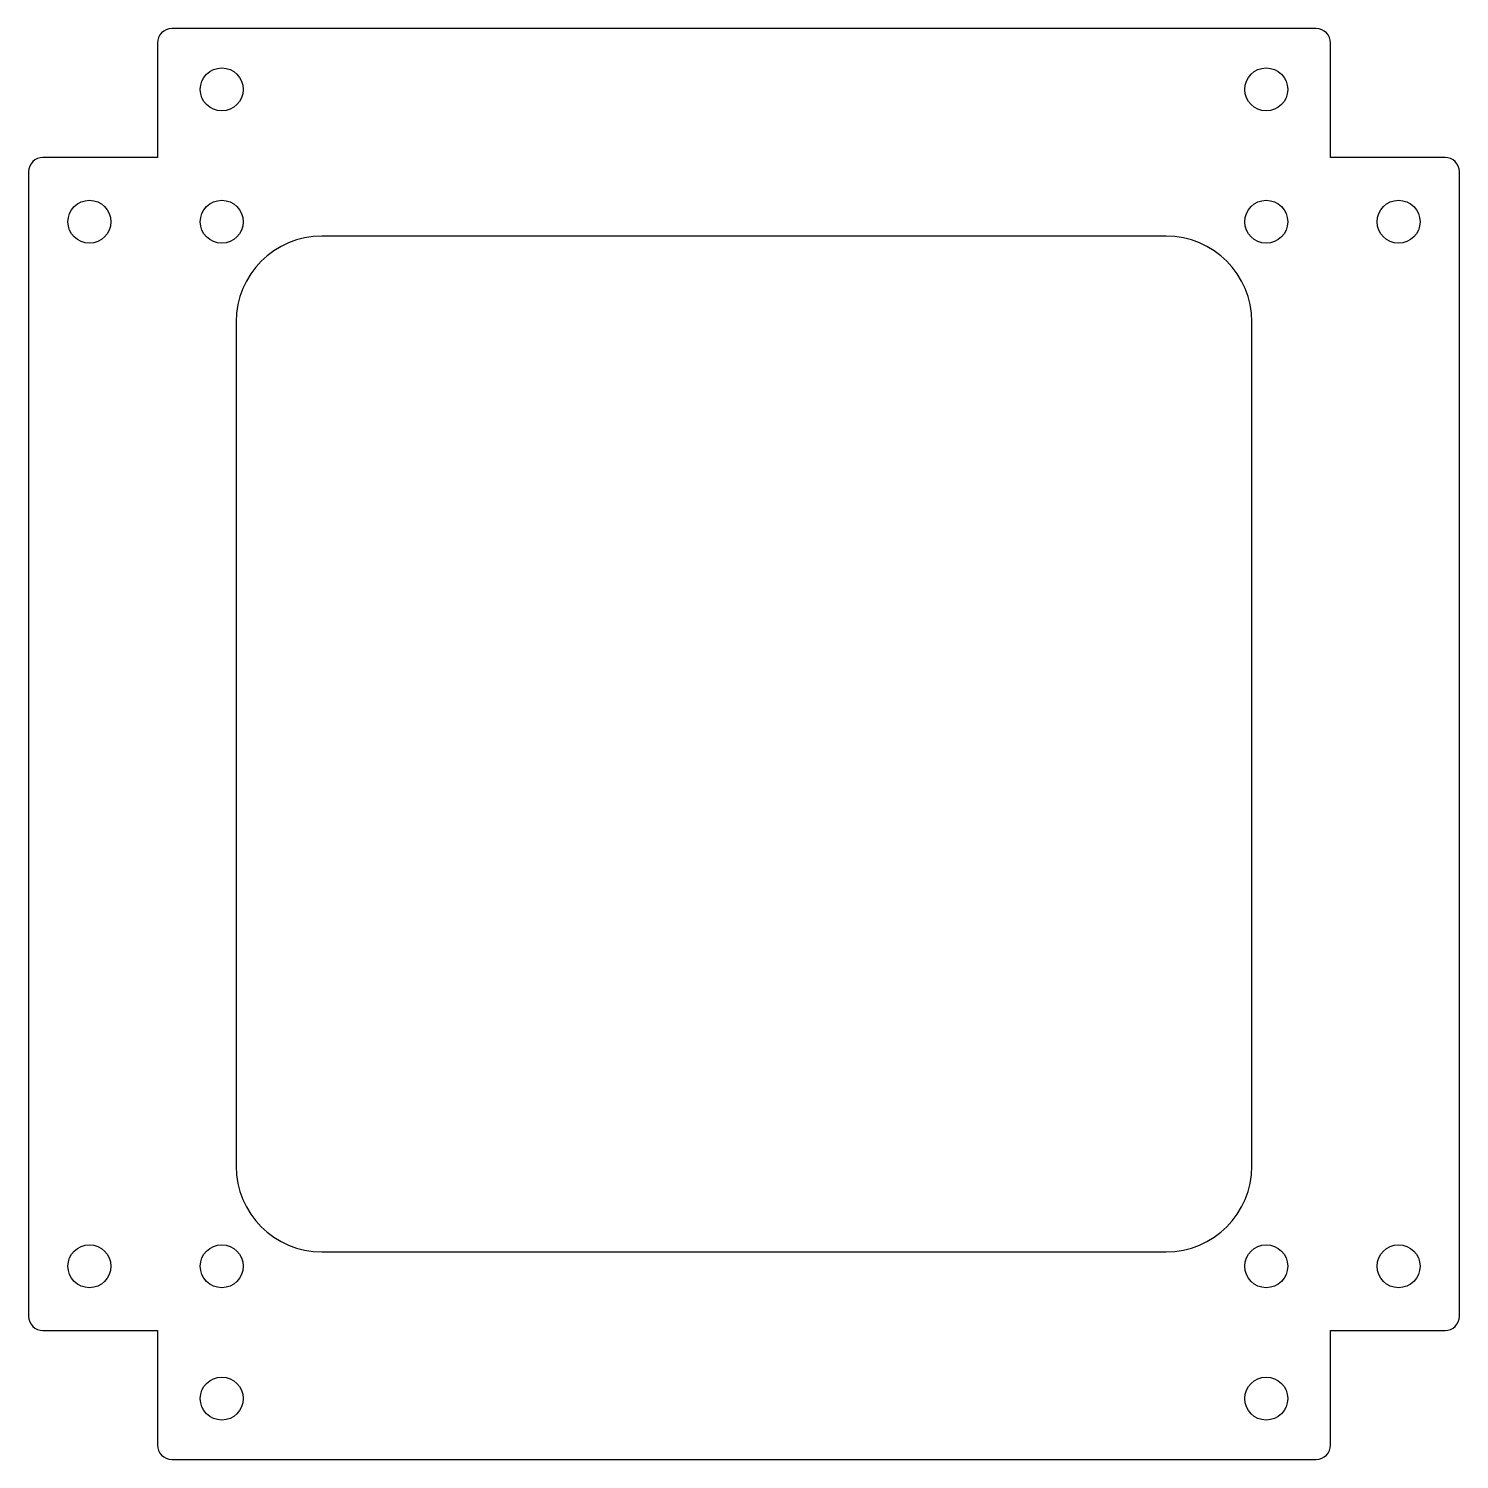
# Model space of a CAD drawing. Header units: millimetres. Extents: x -50 to 50, y -50 to 50.
import ezdxf

# ---------------------------------------------------------------- set-up
doc = ezdxf.new("R2010")
doc.units = ezdxf.units.MM

msp = doc.modelspace()

# ---------------------------------------------------------------- linework, layer by layer
at = {"color": 7, "linetype": 'Continuous', "lineweight": 25}
for p, q in [((40, 50), (-40, 50)), ((-41, 49), (-41, 41)), ((41, 41), (41, 49)), ((-41, 41), (-49, 41)), ((49, 41), (41, 41)), ((-50, 40), (-50, -40)), ((50, -40), (50, 40)), ((29.5, 35.5), (-29.5, 35.5)), ((-35.5, 29.5), (-35.5, -29.5)), ((35.5, -29.5), (35.5, 29.5)), ((-29.5, -35.5), (29.5, -35.5)), ((-49, -41), (-41, -41)), ((-41, -41), (-41, -49)), ((41, -41), (49, -41)), ((41, -49), (41, -41)), ((-40, -50), (40, -50))]:
    msp.add_line(p, q, dxfattribs=at)
for centre in [(-36.5, 45.75), (36.5, 45.75), (-36.5, 36.5), (36.5, 36.5), (-45.75, 36.5), (45.75, 36.5), (-45.75, -36.5), (-36.5, -36.5), (36.5, -36.5), (45.75, -36.5), (-36.5, -45.75), (36.5, -45.75)]:
    msp.add_circle(centre, 1.5, dxfattribs=at)
for centre, radius, start, end in [((-40, 49), 1, 90, 180), ((40, 49), 1, 0, 90), ((-49, 40), 1, 90, 180), ((49, 40), 1, 0, 90), ((-29.5, 29.5), 6, 90, 180), ((29.5, 29.5), 6, 0, 90), ((-29.5, -29.5), 6, 180, 270), ((29.5, -29.5), 6, 270, 0), ((-49, -40), 1, 180, 270), ((49, -40), 1, 270, 0), ((-40, -49), 1, 180, 270), ((40, -49), 1, 270, 0)]:
    msp.add_arc(centre, radius, start, end, dxfattribs=at)

doc.saveas('drawing.dxf')
